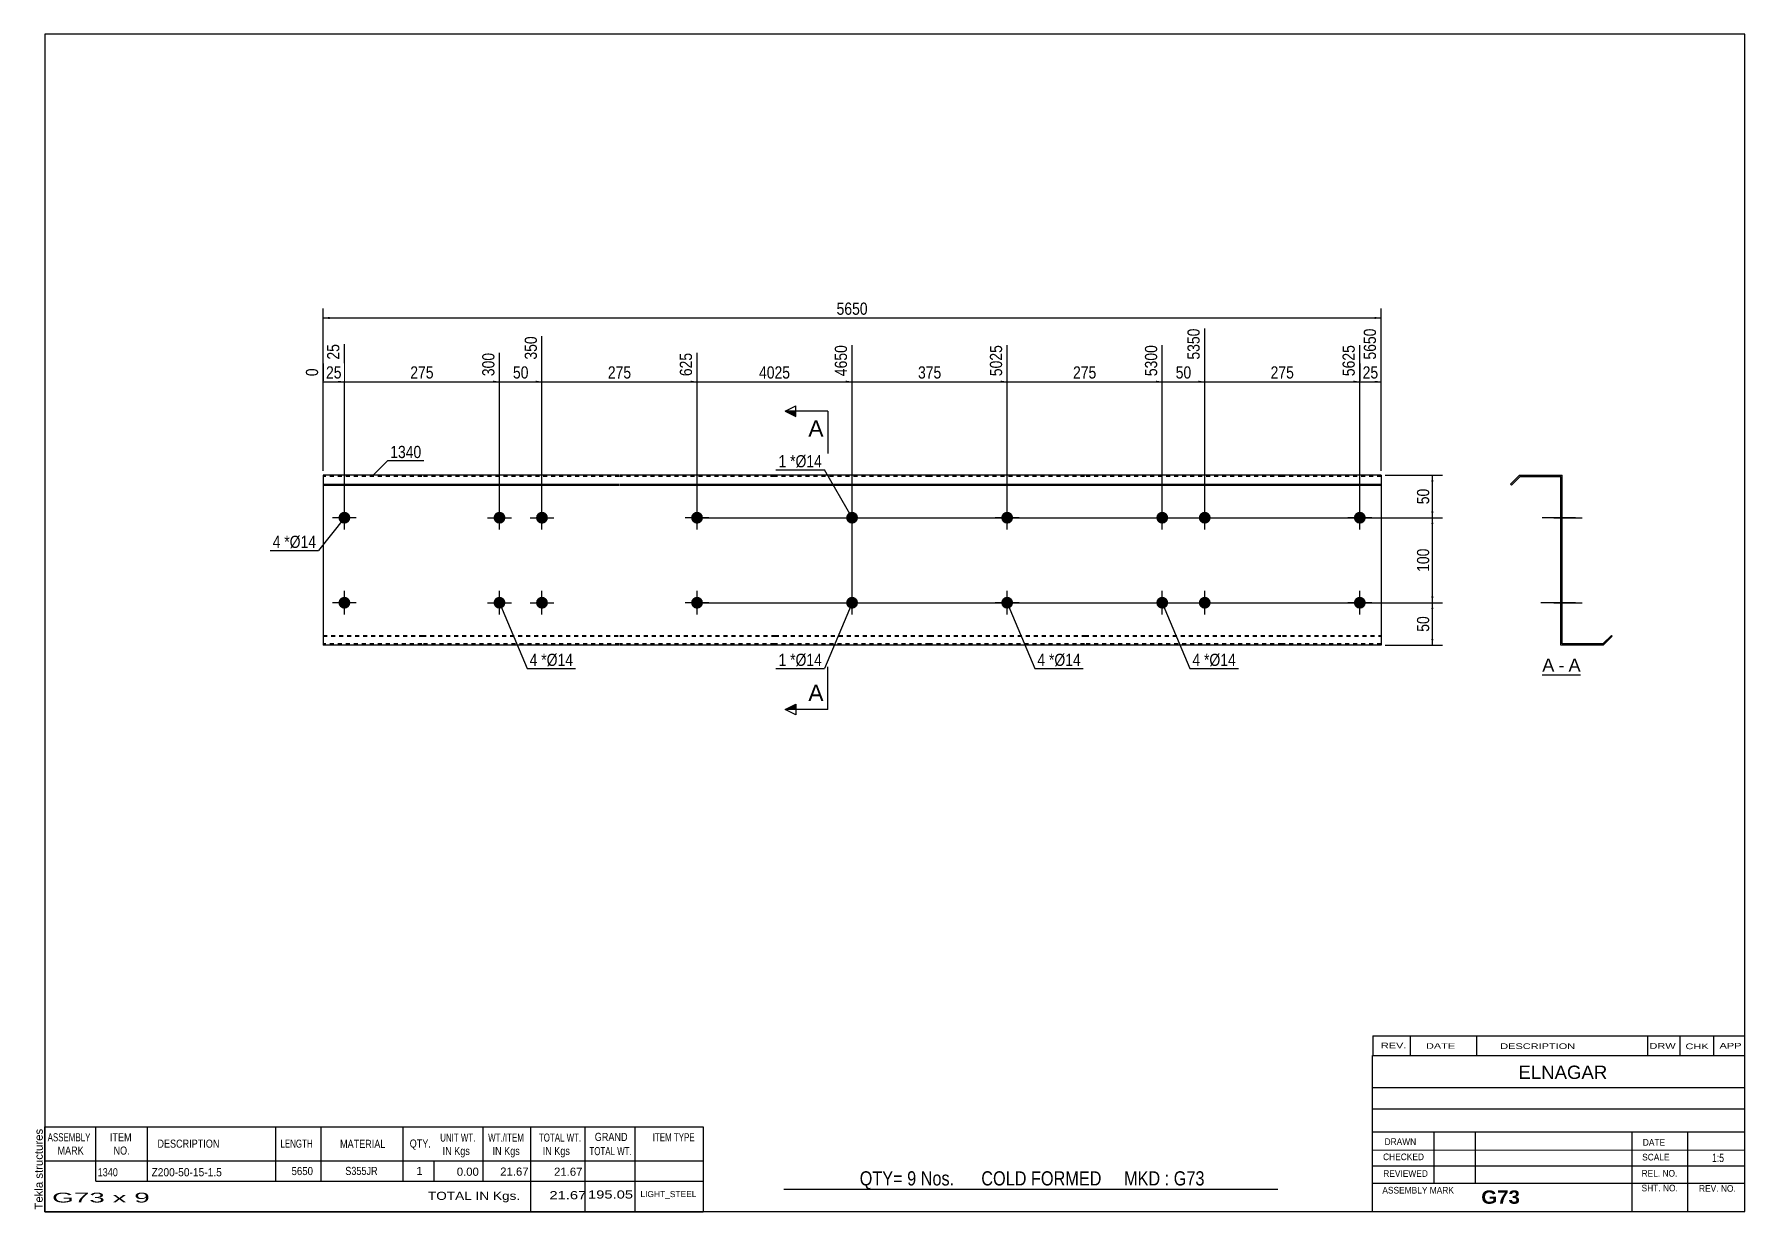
# Model space of a CAD drawing. Header units: millimetres. Extents: x -68 to 335, y -153 to 124.
import ezdxf

# ---------------------------------------------------------------- set-up
doc = ezdxf.new("R2010")
doc.units = ezdxf.units.MM
doc.linetypes.add('DXK_LINE_DOT1', pattern=[1.8814, 0.9407, -0.9407])
doc.styles.add('Arial', font='ARIAL.TTF', dxfattribs={"height": 0.2})
doc.styles.add('Arial Bold', font='ARIALBD.TTF', dxfattribs={"height": 0.2})
doc.styles.add('Arial Narrow', font='ARIALN.TTF', dxfattribs={"height": 0.2})

# ---------------------------------------------------------------- blocks, each defined once
blk = doc.blocks.new('Unknown-629097481-1613')
at = {"color": 5, "linetype": 'Continuous'}
for p, q in [((334.52, 123.75), (-65.48, 123.75)), ((-65.48, 123.75), (-65.48, -153.25)), ((334.52, -153.25), (334.52, 123.75)), ((-65.48, -153.25), (334.52, -153.25))]:
    blk.add_line(p, q, dxfattribs=at)
at = {"color": 174, "linetype": 'Continuous', "style": 'Arial'}
blk.add_text('Tekla structures', height=1.9102, rotation=90, dxfattribs=at).set_placement((-65.98, -152.75))
blk = doc.blocks.new('Unknown-629097481-12 - 1215')
at = {"color": 7, "linetype": 'Continuous'}
blk.add_line((286.86, -26.95), (295.89, -26.95), dxfattribs=at)
at = {"color": 0, "linetype": 'Continuous'}
blk.add_wipeout([(289.7, -26.2), (289.7, -23), (286.86, -23), (286.86, -26.2)], dxfattribs=at)
blk.add_wipeout([(292.08, -26.2), (292.08, -23), (290.66, -23), (290.66, -26.2)], dxfattribs=at)
at = {"color": 96, "linetype": 'Continuous', "style": 'Arial'}
blk.add_text('A', height=3.06, dxfattribs=at).set_placement((286.86, -26.2))
at = {"color": 0, "linetype": 'Continuous'}
blk.add_wipeout([(295.89, -26.2), (295.89, -23), (293.04, -23), (293.04, -26.2)], dxfattribs=at)
at = {"color": 96, "linetype": 'Continuous', "style": 'Arial'}
for s, p in [('A', (293.04, -26.2)), ('-', (290.66, -26.2))]:
    blk.add_text(s, height=3.06, dxfattribs=at).set_placement(p)
blk = doc.blocks.new('Bolt-629097481-1207 - 1201')
at = {"linetype": 'Continuous'}
for points in [[(3.6, 10, -1), (6.4, 10, -1)], [(86.58, 10, -1), (89.38, 10, -1)]]:
    blk.add_hatch(color=3, dxfattribs=at).paths.add_polyline_path(points)
at = {"color": 3, "linetype": 'Continuous'}
for p, q in [((5, 7.2), (5, 12.8)), ((87.98, 7.2), (87.98, 12.8)), ((7.8, 10), (2.2, 10)), ((90.78, 10), (85.18, 10))]:
    blk.add_line(p, q, dxfattribs=at)
blk = doc.blocks.new('Part-629097481-1204 - 1201')
at = {"color": 2, "linetype": 'Continuous'}
for p, q in [((0, 20), (0, -20)), ((23.19, 20), (0, 20)), ((0, 17.88), (23.19, 17.88)), ((0, 17.67), (23.19, 17.67)), ((69.68, 20), (23.29, 20)), ((23.29, 17.88), (69.68, 17.88)), ((23.29, 17.67), (69.68, 17.67)), ((106.17, 20), (69.78, 20)), ((69.78, 17.88), (106.17, 17.88)), ((69.78, 17.67), (106.17, 17.67)), ((142.66, 20), (106.27, 20)), ((106.27, 17.88), (142.66, 17.88)), ((106.27, 17.67), (142.66, 17.67)), ((179.15, 20), (142.76, 20)), ((142.76, 17.88), (179.15, 17.88)), ((142.76, 17.67), (179.15, 17.67)), ((225.63, 20), (179.25, 20)), ((179.25, 17.88), (225.63, 17.88)), ((179.25, 17.67), (225.63, 17.67)), ((248.93, 20), (225.73, 20)), ((225.73, 17.88), (248.93, 17.88)), ((225.73, 17.67), (248.93, 17.67)), ((248.93, 20), (248.93, -20)), ((23.19, -20), (0, -20)), ((69.68, -20), (23.29, -20)), ((106.17, -20), (69.78, -20)), ((142.66, -20), (106.27, -20)), ((179.15, -20), (142.76, -20)), ((225.63, -20), (179.25, -20)), ((248.93, -20), (225.73, -20))]:
    blk.add_line(p, q, dxfattribs=at)
at = {"color": 7, "linetype": 'DXK_LINE_DOT1'}
for p, q in [((23.19, 19.7), (0, 19.7)), ((69.68, 19.7), (23.29, 19.7)), ((106.17, 19.7), (69.78, 19.7)), ((142.66, 19.7), (106.27, 19.7)), ((179.15, 19.7), (142.76, 19.7)), ((225.63, 19.7), (179.25, 19.7)), ((248.93, 19.7), (225.73, 19.7)), ((0, -17.67), (23.19, -17.67)), ((0, -17.88), (23.19, -17.88)), ((23.19, -19.7), (0, -19.7)), ((23.29, -17.67), (69.68, -17.67)), ((23.29, -17.88), (69.68, -17.88)), ((69.68, -19.7), (23.29, -19.7)), ((69.78, -17.67), (106.17, -17.67)), ((69.78, -17.88), (106.17, -17.88)), ((106.17, -19.7), (69.78, -19.7)), ((106.27, -17.67), (142.66, -17.67)), ((106.27, -17.88), (142.66, -17.88)), ((142.66, -19.7), (106.27, -19.7)), ((142.76, -17.67), (179.15, -17.67)), ((142.76, -17.88), (179.15, -17.88)), ((179.15, -19.7), (142.76, -19.7)), ((179.25, -17.67), (225.63, -17.67)), ((179.25, -17.88), (225.63, -17.88)), ((225.63, -19.7), (179.25, -19.7)), ((225.73, -17.67), (248.93, -17.67)), ((225.73, -17.88), (248.93, -17.88)), ((248.93, -19.7), (225.73, -19.7))]:
    blk.add_line(p, q, dxfattribs=at)
blk = doc.blocks.new('Bolt-629097481-1205 - 1201')
at = {"linetype": 'Continuous'}
blk.add_hatch(color=3, dxfattribs=at).paths.add_polyline_path([(123.06, -10, -1), (125.86, -10, -1)])
at = {"color": 3, "linetype": 'Continuous'}
for p, q in [((124.46, -12.8), (124.46, -7.2)), ((121.66, -10), (127.26, -10))]:
    blk.add_line(p, q, dxfattribs=at)
blk = doc.blocks.new('Bolt-629097481-1206 - 1201')
at = {"linetype": 'Continuous'}
for points in [[(40.09, 10, -1), (42.89, 10, -1)], [(50.09, 10, -1), (52.89, 10, -1)], [(40.09, -10, -1), (42.89, -10, -1)], [(50.09, -10, -1), (52.89, -10, -1)]]:
    blk.add_hatch(color=3, dxfattribs=at).paths.add_polyline_path(points)
at = {"color": 3, "linetype": 'Continuous'}
for p, q in [((41.49, 7.2), (41.49, 12.8)), ((51.49, 7.2), (51.49, 12.8)), ((38.69, 10), (44.29, 10)), ((48.69, 10), (54.29, 10)), ((41.49, -12.8), (41.49, -7.2)), ((51.49, -12.8), (51.49, -7.2)), ((38.69, -10), (44.29, -10)), ((48.69, -10), (54.29, -10))]:
    blk.add_line(p, q, dxfattribs=at)
blk = doc.blocks.new('Bolt-629097481-1208 - 1201')
at = {"linetype": 'Continuous'}
for points in [[(3.6, -10, -1), (6.4, -10, -1)], [(86.58, -10, -1), (89.38, -10, -1)]]:
    blk.add_hatch(color=3, dxfattribs=at).paths.add_polyline_path(points)
at = {"color": 3, "linetype": 'Continuous'}
for p, q in [((5, -12.8), (5, -7.2)), ((87.98, -12.8), (87.98, -7.2)), ((7.8, -10), (2.2, -10)), ((90.78, -10), (85.18, -10))]:
    blk.add_line(p, q, dxfattribs=at)
blk = doc.blocks.new('Bolt-629097481-1209 - 1201')
at = {"linetype": 'Continuous'}
for points in [[(196.04, 10, -1), (198.84, 10, -1)], [(206.04, 10, -1), (208.84, 10, -1)], [(196.04, -10, -1), (198.84, -10, -1)], [(206.04, -10, -1), (208.84, -10, -1)]]:
    blk.add_hatch(color=3, dxfattribs=at).paths.add_polyline_path(points)
at = {"color": 3, "linetype": 'Continuous'}
for p, q in [((197.44, 7.2), (197.44, 12.8)), ((207.44, 7.2), (207.44, 12.8)), ((194.64, 10), (200.24, 10)), ((204.64, 10), (210.24, 10)), ((197.44, -12.8), (197.44, -7.2)), ((207.44, -12.8), (207.44, -7.2)), ((194.64, -10), (200.24, -10)), ((204.64, -10), (210.24, -10))]:
    blk.add_line(p, q, dxfattribs=at)
blk = doc.blocks.new('Bolt-629097481-1210 - 1201')
at = {"linetype": 'Continuous'}
blk.add_hatch(color=3, dxfattribs=at).paths.add_polyline_path([(123.06, 10, -1), (125.86, 10, -1)])
at = {"color": 3, "linetype": 'Continuous'}
for p, q in [((124.46, 7.2), (124.46, 12.8)), ((121.66, 10), (127.26, 10))]:
    blk.add_line(p, q, dxfattribs=at)
blk = doc.blocks.new('Bolt-629097481-1211 - 1201')
at = {"linetype": 'Continuous'}
for points in [[(159.55, 10, -1), (162.35, 10, -1)], [(242.53, 10, -1), (245.33, 10, -1)]]:
    blk.add_hatch(color=3, dxfattribs=at).paths.add_polyline_path(points)
at = {"color": 3, "linetype": 'Continuous'}
for p, q in [((160.95, 7.2), (160.95, 12.8)), ((243.93, 7.2), (243.93, 12.8)), ((163.75, 10), (158.15, 10)), ((246.73, 10), (241.13, 10))]:
    blk.add_line(p, q, dxfattribs=at)
blk = doc.blocks.new('Bolt-629097481-1212 - 1201')
at = {"linetype": 'Continuous'}
for points in [[(159.55, -10, -1), (162.35, -10, -1)], [(242.53, -10, -1), (245.33, -10, -1)]]:
    blk.add_hatch(color=3, dxfattribs=at).paths.add_polyline_path(points)
at = {"color": 3, "linetype": 'Continuous'}
for p, q in [((160.95, -12.8), (160.95, -7.2)), ((243.93, -12.8), (243.93, -7.2)), ((163.75, -10), (158.15, -10)), ((246.73, -10), (241.13, -10))]:
    blk.add_line(p, q, dxfattribs=at)
blk = doc.blocks.new('Part-629097481-1216 - 1215')
at = {"color": 2, "linetype": 'Continuous'}
for p, q in [((281.52, 20), (279.4, 17.88)), ((279.4, 17.88), (279.61, 17.67)), ((279.61, 17.67), (281.65, 19.7)), ((281.52, 20), (291.52, 20)), ((281.65, 19.7), (291.22, 19.7)), ((291.22, -20), (291.22, 19.7)), ((291.52, -19.7), (291.52, 20)), ((301.22, -20), (291.22, -20)), ((301.1, -19.7), (291.52, -19.7)), ((301.1, -19.7), (303.13, -17.67)), ((303.34, -17.88), (301.22, -20)), ((303.13, -17.67), (303.34, -17.88))]:
    blk.add_line(p, q, dxfattribs=at)
blk = doc.blocks.new('Bolt-629097481-1217 - 1215')
at = {"linetype": 'Continuous'}
blk.add_hatch(color=3, dxfattribs=at).paths.add_polyline_path([(291.22, -8.6), (291.22, -11.4), (291.52, -11.4), (291.52, -8.6)])
at = {"color": 3, "linetype": 'Continuous'}
for p, q in [((293.12, -10), (286.52, -10)), ((291.52, -8.6), (291.22, -8.6)), ((291.52, -11.4), (291.22, -11.4))]:
    blk.add_line(p, q, dxfattribs=at)
blk = doc.blocks.new('Bolt-629097481-1218 - 1215')
at = {"linetype": 'Continuous'}
for points in [[(291.22, 11.4), (291.22, 8.6), (291.52, 8.6), (291.52, 11.4)], [(291.22, 11.4), (291.22, 8.6), (291.52, 8.6), (291.52, 11.4)], [(291.22, -8.6), (291.22, -11.4), (291.52, -11.4), (291.52, -8.6)], [(291.22, -8.6), (291.22, -11.4), (291.52, -11.4), (291.52, -8.6)]]:
    blk.add_hatch(color=3, dxfattribs=at).paths.add_polyline_path(points)
at = {"color": 3, "linetype": 'Continuous'}
for p, q in [((294.72, 10), (287.12, 10)), ((294.72, 10), (287.12, 10)), ((291.52, 11.4), (291.22, 11.4)), ((291.52, 11.4), (291.22, 11.4)), ((291.52, 8.6), (291.22, 8.6)), ((291.52, 8.6), (291.22, 8.6)), ((294.72, -10), (287.12, -10)), ((294.72, -10), (287.12, -10)), ((291.52, -8.6), (291.22, -8.6)), ((291.52, -8.6), (291.22, -8.6)), ((291.52, -11.4), (291.22, -11.4)), ((291.52, -11.4), (291.22, -11.4))]:
    blk.add_line(p, q, dxfattribs=at)
blk = doc.blocks.new('Bolt-629097481-1219 - 1215')
at = {"linetype": 'Continuous'}
blk.add_hatch(color=3, dxfattribs=at).paths.add_polyline_path([(291.22, 11.4), (291.22, 8.6), (291.52, 8.6), (291.52, 11.4)])
blk.add_hatch(color=3, dxfattribs=at).paths.add_polyline_path([(291.22, 11.4), (291.22, 8.6), (291.52, 8.6), (291.52, 11.4)])
at = {"color": 3, "linetype": 'Continuous'}
for p, q in [((289.62, 10), (296.22, 10)), ((289.62, 10), (296.22, 10)), ((291.22, 11.4), (291.52, 11.4)), ((291.22, 11.4), (291.52, 11.4)), ((291.22, 8.6), (291.52, 8.6)), ((291.22, 8.6), (291.52, 8.6))]:
    blk.add_line(p, q, dxfattribs=at)
blk = doc.blocks.new('Bolt-629097481-1220 - 1215')
at = {"linetype": 'Continuous'}
blk.add_hatch(color=3, dxfattribs=at).paths.add_polyline_path([(291.22, -8.6), (291.22, -11.4), (291.52, -11.4), (291.52, -8.6)])
blk.add_hatch(color=3, dxfattribs=at).paths.add_polyline_path([(291.22, -8.6), (291.22, -11.4), (291.52, -11.4), (291.52, -8.6)])
at = {"color": 3, "linetype": 'Continuous'}
for p, q in [((289.62, -10), (296.22, -10)), ((289.62, -10), (296.22, -10)), ((291.22, -8.6), (291.52, -8.6)), ((291.22, -8.6), (291.52, -8.6)), ((291.22, -11.4), (291.52, -11.4)), ((291.22, -11.4), (291.52, -11.4))]:
    blk.add_line(p, q, dxfattribs=at)
blk = doc.blocks.new('Bolt-629097481-1221 - 1215')
at = {"linetype": 'Continuous'}
for points in [[(291.22, 11.4), (291.22, 8.6), (291.52, 8.6), (291.52, 11.4)], [(291.22, 11.4), (291.22, 8.6), (291.52, 8.6), (291.52, 11.4)], [(291.22, -8.6), (291.22, -11.4), (291.52, -11.4), (291.52, -8.6)], [(291.22, -8.6), (291.22, -11.4), (291.52, -11.4), (291.52, -8.6)]]:
    blk.add_hatch(color=3, dxfattribs=at).paths.add_polyline_path(points)
at = {"color": 3, "linetype": 'Continuous'}
for p, q in [((294.12, 10), (287.52, 10)), ((294.12, 10), (287.52, 10)), ((291.52, 11.4), (291.22, 11.4)), ((291.52, 11.4), (291.22, 11.4)), ((291.52, 8.6), (291.22, 8.6)), ((291.52, 8.6), (291.22, 8.6)), ((294.12, -10), (287.52, -10)), ((294.12, -10), (287.52, -10)), ((291.52, -8.6), (291.22, -8.6)), ((291.52, -8.6), (291.22, -8.6)), ((291.52, -11.4), (291.22, -11.4)), ((291.52, -11.4), (291.22, -11.4))]:
    blk.add_line(p, q, dxfattribs=at)
blk = doc.blocks.new('Bolt-629097481-1222 - 1215')
at = {"linetype": 'Continuous'}
blk.add_hatch(color=3, dxfattribs=at).paths.add_polyline_path([(291.22, 11.4), (291.22, 8.6), (291.52, 8.6), (291.52, 11.4)])
at = {"color": 3, "linetype": 'Continuous'}
for p, q in [((293.42, 10), (286.82, 10)), ((291.52, 11.4), (291.22, 11.4)), ((291.52, 8.6), (291.22, 8.6))]:
    blk.add_line(p, q, dxfattribs=at)
blk = doc.blocks.new('Bolt-629097481-1223 - 1215')
at = {"linetype": 'Continuous'}
blk.add_hatch(color=3, dxfattribs=at).paths.add_polyline_path([(291.22, 11.4), (291.22, 8.6), (291.52, 8.6), (291.52, 11.4)])
blk.add_hatch(color=3, dxfattribs=at).paths.add_polyline_path([(291.22, 11.4), (291.22, 8.6), (291.52, 8.6), (291.52, 11.4)])
at = {"color": 3, "linetype": 'Continuous'}
for p, q in [((289.62, 10), (296.22, 10)), ((289.62, 10), (296.22, 10)), ((291.22, 11.4), (291.52, 11.4)), ((291.22, 11.4), (291.52, 11.4)), ((291.22, 8.6), (291.52, 8.6)), ((291.22, 8.6), (291.52, 8.6))]:
    blk.add_line(p, q, dxfattribs=at)
blk = doc.blocks.new('Bolt-629097481-1224 - 1215')
at = {"linetype": 'Continuous'}
blk.add_hatch(color=3, dxfattribs=at).paths.add_polyline_path([(291.22, -8.6), (291.22, -11.4), (291.52, -11.4), (291.52, -8.6)])
blk.add_hatch(color=3, dxfattribs=at).paths.add_polyline_path([(291.22, -8.6), (291.22, -11.4), (291.52, -11.4), (291.52, -8.6)])
at = {"color": 3, "linetype": 'Continuous'}
for p, q in [((289.62, -10), (296.22, -10)), ((289.62, -10), (296.22, -10)), ((291.22, -8.6), (291.52, -8.6)), ((291.22, -8.6), (291.52, -8.6)), ((291.22, -11.4), (291.52, -11.4)), ((291.22, -11.4), (291.52, -11.4))]:
    blk.add_line(p, q, dxfattribs=at)
blk = doc.blocks.new('StraightDimension-629097481-1287 - 1201')
at = {"linetype": 'Continuous'}
for points in [[(260.75, 8.5), (261, 10), (261.25, 8.5)], [(261.25, -8.5), (261, -10), (260.75, -8.5)]]:
    blk.add_hatch(color=7, dxfattribs=at).paths.add_polyline_path(points)
at = {"color": 7, "linetype": 'Continuous'}
for p, q in [((88.98, 10), (263.4, 10)), ((261, -10), (261, 10)), ((88.98, -10), (263.4, -10))]:
    blk.add_line(p, q, dxfattribs=at)
at = {"color": 0}
blk.add_wipeout([(260.85, 3.34), (256.65, 3.34), (256.65, -3.34), (260.85, -3.34)], dxfattribs=at)
at = {"color": 3, "style": 'Arial Narrow'}
blk.add_text('100', height=2.863, rotation=90.0002, dxfattribs=at).set_placement((260.25, -2.74))
blk = doc.blocks.new('StraightDimension-629097481-1242 - 1201')
at = {"linetype": 'Continuous'}
blk.add_hatch(color=7, dxfattribs=at).paths.add_polyline_path([(49.99, 42.25), (51.49, 42), (49.99, 41.75)])
at = {"color": 7, "linetype": 'Continuous'}
for p, q in [((51.49, 11), (51.49, 52.68)), ((41.49, 11), (41.49, 48.78)), ((41.49, 42), (51.49, 42))]:
    blk.add_line(p, q, dxfattribs=at)
at = {"color": 0}
blk.add_wipeout([(48.92, 42.15), (48.92, 46.35), (44.06, 46.35), (44.06, 42.15)], dxfattribs=at)
at = {"color": 0, "linetype": 'Continuous'}
blk.add_wipeout([(50.89, 53.28), (46.69, 53.28), (46.69, 46.6), (50.89, 46.6)], dxfattribs=at)
at = {"color": 3, "linetype": 'Continuous', "style": 'Arial Narrow'}
blk.add_text('350', height=2.863, rotation=90.0002, dxfattribs=at).set_placement((50.29, 47.2))
at = {"color": 3, "style": 'Arial Narrow'}
blk.add_text('50', height=2.863, dxfattribs=at).set_placement((44.66, 42.75))
blk = doc.blocks.new('StraightDimension-629097481-1235 - 1201')
at = {"linetype": 'Continuous'}
blk.add_hatch(color=7, dxfattribs=at).paths.add_polyline_path([(247.43, 42.25), (248.93, 42), (247.43, 41.75)])
at = {"color": 7, "linetype": 'Continuous'}
for p, q in [((248.93, 21), (248.93, 54.51)), ((243.93, 11), (243.93, 50.61)), ((243.93, 42), (248.93, 42))]:
    blk.add_line(p, q, dxfattribs=at)
at = {"color": 0}
blk.add_wipeout([(248.86, 42.15), (248.86, 46.35), (244, 46.35), (244, 42.15)], dxfattribs=at)
at = {"color": 0, "linetype": 'Continuous'}
blk.add_wipeout([(248.33, 55.11), (244.13, 55.11), (244.13, 46.6), (248.33, 46.6)], dxfattribs=at)
at = {"color": 3, "linetype": 'Continuous', "style": 'Arial Narrow'}
blk.add_text('5650', height=2.863, rotation=90.0002, dxfattribs=at).set_placement((247.73, 47.2))
at = {"color": 3, "style": 'Arial Narrow'}
blk.add_text('25', height=2.863, dxfattribs=at).set_placement((244.6, 42.75))
blk = doc.blocks.new('StraightDimension-629097481-1236 - 1201')
at = {"linetype": 'Continuous'}
blk.add_hatch(color=7, dxfattribs=at).paths.add_polyline_path([(242.43, 42.25), (243.93, 42), (242.43, 41.75)])
at = {"color": 7, "linetype": 'Continuous'}
for p, q in [((207.44, 11), (207.44, 54.51)), ((243.93, 11), (243.93, 50.61)), ((207.44, 42), (243.93, 42))]:
    blk.add_line(p, q, dxfattribs=at)
at = {"color": 0, "linetype": 'Continuous'}
blk.add_wipeout([(243.33, 51.21), (239.13, 51.21), (239.13, 42.7), (243.33, 42.7)], dxfattribs=at)
at = {"color": 0}
blk.add_wipeout([(229.03, 42.15), (229.03, 46.35), (222.34, 46.35), (222.34, 42.15)], dxfattribs=at)
at = {"color": 3, "linetype": 'Continuous', "style": 'Arial Narrow'}
blk.add_text('5625', height=2.863, rotation=90.0002, dxfattribs=at).set_placement((242.73, 43.3))
at = {"color": 3, "style": 'Arial Narrow'}
blk.add_text('275', height=2.863, dxfattribs=at).set_placement((222.94, 42.75))
blk = doc.blocks.new('StraightDimension-629097481-1237 - 1201')
at = {"linetype": 'Continuous'}
blk.add_hatch(color=7, dxfattribs=at).paths.add_polyline_path([(205.94, 42.25), (207.44, 42), (205.94, 41.75)])
at = {"color": 7, "linetype": 'Continuous'}
for p, q in [((207.44, 11), (207.44, 54.51)), ((197.44, 11), (197.44, 50.61)), ((197.44, 42), (207.44, 42))]:
    blk.add_line(p, q, dxfattribs=at)
at = {"color": 0}
blk.add_wipeout([(204.87, 42.15), (204.87, 46.35), (200.01, 46.35), (200.01, 42.15)], dxfattribs=at)
at = {"color": 0, "linetype": 'Continuous'}
blk.add_wipeout([(206.84, 55.11), (202.64, 55.11), (202.64, 46.6), (206.84, 46.6)], dxfattribs=at)
at = {"color": 3, "linetype": 'Continuous', "style": 'Arial Narrow'}
blk.add_text('5350', height=2.863, rotation=90.0002, dxfattribs=at).set_placement((206.24, 47.2))
at = {"color": 3, "style": 'Arial Narrow'}
blk.add_text('50', height=2.863, dxfattribs=at).set_placement((200.61, 42.75))
blk = doc.blocks.new('StraightDimension-629097481-1238 - 1201')
at = {"linetype": 'Continuous'}
blk.add_hatch(color=7, dxfattribs=at).paths.add_polyline_path([(195.94, 42.25), (197.44, 42), (195.94, 41.75)])
at = {"color": 7, "linetype": 'Continuous'}
for p, q in [((160.95, 11), (160.95, 50.61)), ((197.44, 11), (197.44, 50.61)), ((160.95, 42), (197.44, 42))]:
    blk.add_line(p, q, dxfattribs=at)
at = {"color": 0, "linetype": 'Continuous'}
blk.add_wipeout([(196.84, 51.21), (192.64, 51.21), (192.64, 42.7), (196.84, 42.7)], dxfattribs=at)
at = {"color": 0}
blk.add_wipeout([(182.54, 42.15), (182.54, 46.35), (175.85, 46.35), (175.85, 42.15)], dxfattribs=at)
at = {"color": 3, "linetype": 'Continuous', "style": 'Arial Narrow'}
blk.add_text('5300', height=2.863, rotation=90.0002, dxfattribs=at).set_placement((196.24, 43.3))
at = {"color": 3, "style": 'Arial Narrow'}
blk.add_text('275', height=2.863, dxfattribs=at).set_placement((176.45, 42.75))
blk = doc.blocks.new('StraightDimension-629097481-1288 - 1201')
at = {"linetype": 'Continuous'}
for points in [[(260.75, -11.5), (261, -10), (261.25, -11.5)], [(261.25, -18.5), (261, -20), (260.75, -18.5)]]:
    blk.add_hatch(color=7, dxfattribs=at).paths.add_polyline_path(points)
at = {"color": 7, "linetype": 'Continuous'}
for p, q in [((88.98, -10), (263.4, -10)), ((261, -20), (261, -10)), ((249.93, -20), (263.4, -20))]:
    blk.add_line(p, q, dxfattribs=at)
at = {"color": 0}
blk.add_wipeout([(260.85, -12.57), (256.65, -12.57), (256.65, -17.43), (260.85, -17.43)], dxfattribs=at)
at = {"color": 3, "style": 'Arial Narrow'}
blk.add_text('50', height=2.863, rotation=90.0002, dxfattribs=at).set_placement((260.25, -16.83))
blk = doc.blocks.new('StraightDimension-629097481-1239 - 1201')
at = {"linetype": 'Continuous'}
blk.add_hatch(color=7, dxfattribs=at).paths.add_polyline_path([(159.45, 42.25), (160.95, 42), (159.45, 41.75)])
at = {"color": 7, "linetype": 'Continuous'}
for p, q in [((124.46, -9), (124.46, 50.61)), ((160.95, 11), (160.95, 50.61)), ((124.46, 42), (160.95, 42))]:
    blk.add_line(p, q, dxfattribs=at)
at = {"color": 0, "linetype": 'Continuous'}
blk.add_wipeout([(160.35, 51.21), (156.15, 51.21), (156.15, 42.7), (160.35, 42.7)], dxfattribs=at)
at = {"color": 0}
blk.add_wipeout([(146.05, 42.15), (146.05, 46.35), (139.37, 46.35), (139.37, 42.15)], dxfattribs=at)
at = {"color": 3, "linetype": 'Continuous', "style": 'Arial Narrow'}
blk.add_text('5025', height=2.863, rotation=90.0002, dxfattribs=at).set_placement((159.75, 43.3))
at = {"color": 3, "style": 'Arial Narrow'}
blk.add_text('375', height=2.863, dxfattribs=at).set_placement((139.97, 42.75))
blk = doc.blocks.new('StraightDimension-629097481-1240 - 1201')
at = {"linetype": 'Continuous'}
blk.add_hatch(color=7, dxfattribs=at).paths.add_polyline_path([(122.96, 42.25), (124.46, 42), (122.96, 41.75)])
at = {"color": 7, "linetype": 'Continuous'}
for p, q in [((87.98, 11), (87.98, 48.78)), ((124.46, -9), (124.46, 50.61)), ((87.98, 42), (124.46, 42))]:
    blk.add_line(p, q, dxfattribs=at)
at = {"color": 0, "linetype": 'Continuous'}
blk.add_wipeout([(123.86, 51.21), (119.66, 51.21), (119.66, 42.7), (123.86, 42.7)], dxfattribs=at)
at = {"color": 0}
blk.add_wipeout([(110.48, 42.15), (110.48, 46.35), (101.96, 46.35), (101.96, 42.15)], dxfattribs=at)
at = {"color": 3, "linetype": 'Continuous', "style": 'Arial Narrow'}
blk.add_text('4650', height=2.863, rotation=90.0002, dxfattribs=at).set_placement((123.26, 43.3))
at = {"color": 3, "style": 'Arial Narrow'}
blk.add_text('4025', height=2.863, dxfattribs=at).set_placement((102.56, 42.75))
blk = doc.blocks.new('StraightDimension-629097481-1241 - 1201')
at = {"linetype": 'Continuous'}
blk.add_hatch(color=7, dxfattribs=at).paths.add_polyline_path([(86.48, 42.25), (87.98, 42), (86.48, 41.75)])
at = {"color": 7, "linetype": 'Continuous'}
for p, q in [((51.49, 11), (51.49, 52.68)), ((87.98, 11), (87.98, 48.78)), ((51.49, 42), (87.98, 42))]:
    blk.add_line(p, q, dxfattribs=at)
at = {"color": 0, "linetype": 'Continuous'}
blk.add_wipeout([(87.38, 49.38), (83.18, 49.38), (83.18, 42.7), (87.38, 42.7)], dxfattribs=at)
at = {"color": 0}
blk.add_wipeout([(73.07, 42.15), (73.07, 46.35), (66.39, 46.35), (66.39, 42.15)], dxfattribs=at)
at = {"color": 3, "linetype": 'Continuous', "style": 'Arial Narrow'}
blk.add_text('625', height=2.863, rotation=90.0002, dxfattribs=at).set_placement((86.78, 43.3))
at = {"color": 3, "style": 'Arial Narrow'}
blk.add_text('275', height=2.863, dxfattribs=at).set_placement((66.99, 42.75))
blk = doc.blocks.new('StraightDimension-629097481-1243 - 1201')
at = {"linetype": 'Continuous'}
blk.add_hatch(color=7, dxfattribs=at).paths.add_polyline_path([(39.99, 42.25), (41.49, 42), (39.99, 41.75)])
at = {"color": 7, "linetype": 'Continuous'}
for p, q in [((5, 11), (5, 50.86)), ((41.49, 11), (41.49, 48.78)), ((5, 42), (41.49, 42))]:
    blk.add_line(p, q, dxfattribs=at)
at = {"color": 0, "linetype": 'Continuous'}
blk.add_wipeout([(40.89, 49.38), (36.69, 49.38), (36.69, 42.7), (40.89, 42.7)], dxfattribs=at)
at = {"color": 0}
blk.add_wipeout([(26.59, 42.15), (26.59, 46.35), (19.9, 46.35), (19.9, 42.15)], dxfattribs=at)
at = {"color": 3, "linetype": 'Continuous', "style": 'Arial Narrow'}
blk.add_text('300', height=2.863, rotation=90.0002, dxfattribs=at).set_placement((40.29, 43.3))
at = {"color": 3, "style": 'Arial Narrow'}
blk.add_text('275', height=2.863, dxfattribs=at).set_placement((20.5, 42.75))
blk = doc.blocks.new('StraightDimension-629097481-1244 - 1201')
at = {"linetype": 'Continuous'}
blk.add_hatch(color=7, dxfattribs=at).paths.add_polyline_path([(3.5, 42.25), (5, 42), (3.5, 41.75)])
at = {"color": 7, "linetype": 'Continuous'}
for p, q in [((5, 11), (5, 50.86)), ((0, 21), (0, 45.13)), ((0, 42), (5, 42))]:
    blk.add_line(p, q, dxfattribs=at)
at = {"color": 0}
blk.add_wipeout([(4.93, 42.15), (4.93, 46.35), (0.07, 46.35), (0.07, 42.15)], dxfattribs=at)
at = {"color": 0, "linetype": 'Continuous'}
blk.add_wipeout([(4.4, 51.46), (0.2, 51.46), (0.2, 46.6), (4.4, 46.6)], dxfattribs=at)
blk.add_wipeout([(-0.6, 45.73), (-4.8, 45.73), (-4.8, 42.7), (-0.6, 42.7)], dxfattribs=at)
at = {"color": 3, "linetype": 'Continuous', "style": 'Arial Narrow'}
for s, height, p in [('25', 2.863, (3.8, 47.2)), ('0', 2.86, (-1.2, 43.3))]:
    blk.add_text(s, height=height, rotation=90.0002, dxfattribs=at).set_placement(p)
at = {"color": 3, "style": 'Arial Narrow'}
blk.add_text('25', height=2.863, dxfattribs=at).set_placement((0.67, 42.75))
blk = doc.blocks.new('StraightDimension-629097481-1286 - 1201')
at = {"linetype": 'Continuous'}
for points in [[(260.75, 18.5), (261, 20), (261.25, 18.5)], [(261.25, 11.5), (261, 10), (260.75, 11.5)]]:
    blk.add_hatch(color=7, dxfattribs=at).paths.add_polyline_path(points)
at = {"color": 7, "linetype": 'Continuous'}
for p, q in [((249.93, 20), (263.4, 20)), ((261, 10), (261, 20)), ((88.98, 10), (263.4, 10))]:
    blk.add_line(p, q, dxfattribs=at)
at = {"color": 0}
blk.add_wipeout([(260.85, 17.43), (256.65, 17.43), (256.65, 12.57), (260.85, 12.57)], dxfattribs=at)
at = {"color": 3, "style": 'Arial Narrow'}
blk.add_text('50', height=2.863, rotation=90.0002, dxfattribs=at).set_placement((260.25, 13.17))
blk = doc.blocks.new('StraightDimension-629097481-1310 - 1201')
at = {"linetype": 'Continuous'}
for points in [[(1.5, 56.75), (0, 57), (1.5, 57.25)], [(247.43, 57.25), (248.93, 57), (247.43, 56.75)]]:
    blk.add_hatch(color=7, dxfattribs=at).paths.add_polyline_path(points)
at = {"color": 7, "linetype": 'Continuous'}
for p, q in [((0, 21), (0, 59.25)), ((0, 57), (248.93, 57)), ((248.93, 21), (248.93, 59.25))]:
    blk.add_line(p, q, dxfattribs=at)
at = {"color": 0}
blk.add_wipeout([(128.72, 57.15), (128.72, 61.35), (120.21, 61.35), (120.21, 57.15)], dxfattribs=at)
at = {"color": 3, "style": 'Arial Narrow'}
blk.add_text('5650', height=2.863, dxfattribs=at).set_placement((120.81, 57.75))
blk = doc.blocks.new('CBS_BOM-629097481-1641')
at = {"color": 7, "linetype": 'Continuous'}
for p, q in [((-65.51, -141.28), (-65.51, -133.28)), ((-65.51, -133.28), (89.41, -133.28)), ((-53.51, -141.28), (-53.51, -133.28)), ((-41.32, -141.28), (-41.32, -133.28)), ((-11.16, -141.28), (-11.16, -133.28)), ((-0.48, -141.28), (-0.48, -133.28)), ((18.84, -141.28), (18.84, -133.28)), ((37.64, -141.28), (37.64, -133.28)), ((48.85, -141.28), (48.85, -133.28)), ((61.64, -141.28), (61.64, -133.28)), ((73.39, -141.28), (73.39, -133.28)), ((89.41, -133.29), (89.41, -141.27)), ((-65.51, -141.28), (89.41, -141.28)), ((-65.51, -146.08), (-65.51, -141.28)), ((-53.51, -146.08), (-53.51, -141.28)), ((-41.32, -146.08), (-41.32, -141.28)), ((-11.16, -146.08), (-11.16, -141.28)), ((-0.48, -146.08), (-0.48, -141.28)), ((18.84, -146.08), (18.84, -141.28)), ((26.1, -146.08), (26.1, -141.28)), ((37.64, -146.08), (37.64, -141.28)), ((48.85, -146.08), (48.85, -141.28)), ((61.64, -146.08), (61.64, -141.28)), ((73.4, -146.08), (73.4, -141.28)), ((89.41, -141.28), (89.41, -146.08)), ((-65.51, -153.28), (-65.51, -146.1)), ((-53.51, -146.08), (89.41, -146.08)), ((48.85, -153.28), (48.85, -146.1)), ((61.64, -153.28), (61.64, -146.1)), ((73.44, -153.28), (73.44, -146.1)), ((89.41, -146.08), (89.41, -153.28)), ((-65.51, -153.28), (89.41, -153.28))]:
    blk.add_line(p, q, dxfattribs=at)
at = {"color": 3, "linetype": 'Continuous', "style": 'Arial'}
for s, height, width, p in [('ASSEMBLY', 1.91, 0.7, (-64.83, -136.71)), ('ITEM', 1.91, 0.8, (-50.18, -136.71)), ('DESCRIPTION', 1.9102, 0.8, (-39, -138.21)), ('LENGTH', 1.91, 0.7, (-10.05, -138.21)), ('MATERIAL', 1.91, 0.8, (3.97, -138.26)), ('QTY.', 1.91, 0.8, (20.36, -138.18)), ('UNIT WT.', 1.91, 0.7, (27.53, -136.78)), ('WT./ITEM', 1.91, 0.7, (38.82, -136.78)), ('TOTAL WT.', 1.91, 0.7, (50.76, -136.78)), ('GRAND', 1.91, 0.8, (63.91, -136.62)), ('ITEM TYPE', 1.91, 0.7, (77.55, -136.7)), ('MARK', 1.91, 0.8, (-62.51, -139.84)), ('NO.', 1.91, 0.8, (-49.33, -139.84)), ('IN Kgs', 1.91, 0.8, (28.11, -139.92)), ('IN Kgs', 1.91, 0.8, (39.86, -139.92)), ('IN Kgs', 1.91, 0.8, (51.65, -139.92)), ('TOTAL WT.', 1.91, 0.7, (62.65, -139.96))]:
    blk.add_text(s, height=height, dxfattribs=dict(at, width=width)).set_placement(p)
at = {"color": 7, "linetype": 'Continuous', "style": 'Arial'}
for s, height, width, p in [('1340', 1.91, 0.8, (-53.06, -144.93)), ('Z200-50-15-1.5', 1.9102, 0.9, (-40.39, -144.93)), ('5650', 1.91, 0.85, (-7.44, -144.65)), ('S355JR', 1.91, 0.8, (5.21, -144.62))]:
    blk.add_text(s, height=height, dxfattribs=dict(at, width=width)).set_placement(p)
for s, p in [('1', (21.93, -144.62)), ('0.00', (31.44, -144.81)), ('21.67', (41.66, -144.78)), ('21.67', (54.33, -144.81))]:
    blk.add_text(s, height=1.91, dxfattribs=at).set_placement(p)
at = {"color": 6, "linetype": 'Continuous', "style": 'Arial'}
for s, height, width, p in [('G73 x 9', 2.292, 2.05, (-63.79, -151.09)), ('TOTAL IN Kgs.', 1.9102, 1.2, (24.65, -150.48)), ('21.67', 1.91, 1.3, (53.24, -150.33)), ('195.05', 1.91, 1.3, (62.31, -150.17))]:
    blk.add_text(s, height=height, dxfattribs=dict(at, width=width)).set_placement(p)
blk.add_text('LIGHT_STEEL', height=1.4135, dxfattribs=at).set_placement((74.66, -149.83))
blk = doc.blocks.new('CBS_CALLOFF-629097481-1642')
at = {"color": 7, "linetype": 'Continuous'}
blk.add_line((108.4, -147.98), (224.63, -148), dxfattribs=at)
at = {"color": 3, "linetype": 'Continuous', "style": 'Arial Narrow'}
blk.add_text('QTY= 9 Nos.      COLD FORMED     MKD : G73', height=3.3405, dxfattribs=at).set_placement((126.25, -147.09))
blk = doc.blocks.new('CBS_NAME_BLOG-629097481-1643')
at = {"color": 7, "linetype": 'Continuous'}
for p, q in [((246.93, -153.21), (246.92, -116.5)), ((246.93, -116.5), (334.44, -116.5)), ((246.93, -124.04), (334.45, -124.04)), ((247, -129.09), (334.52, -129.09)), ((246.93, -134.46), (334.44, -134.46)), ((261.45, -146.57), (261.45, -134.47)), ((271.13, -146.54), (271.13, -134.47)), ((308.05, -153.21), (308.05, -134.48)), ((321.1, -153.21), (321.1, -134.47)), ((246.93, -138.76), (334.52, -138.74)), ((246.93, -142.51), (334.44, -142.51)), ((246.93, -146.55), (334.44, -146.55)), ((246.93, -153.25), (334.52, -153.25))]:
    blk.add_line(p, q, dxfattribs=at)
at = {"color": 3, "linetype": 'Continuous', "style": 'Arial'}
blk.add_text('ELNAGAR', height=3.133, dxfattribs=at).set_placement((281.25, -122.03))
at = {"color": 3, "linetype": 'Continuous'}
for s, height, style, width, p in [('DRAWN', 1.566, 'Arial', 0.9, (249.76, -137.57)), ('DATE', 1.566, 'Arial', 0.9, (310.52, -137.73)), ('CHECKED', 1.566, 'Arial', 0.9, (249.41, -141.14)), ('SCALE', 1.566, 'Arial', 0.9, (310.37, -141.21)), ('1:5', 1.957, 'Arial Narrow', 0.9, (326.82, -141.57)), ('REVIEWED', 1.566, 'Arial', 0.9, (249.45, -145.06)), ('REL. NO.', 1.566, 'Arial', 0.9, (310.23, -145.01)), ('ASSEMBLY MARK', 1.5663, 'Arial', 0.9, (249.23, -148.99)), ('G73', 3.131, 'Arial Bold', 1.1, (272.51, -151.39)), ('SHT. NO.', 1.566, 'Arial', 0.9, (310.23, -148.48)), ('REV. NO.', 1.566, 'Arial', 0.9, (323.75, -148.57))]:
    blk.add_text(s, height=height, dxfattribs=dict(at, style=style, width=width)).set_placement(p)
blk = doc.blocks.new('CBS_REVISION-629097481-1644')
at = {"color": 7, "linetype": 'Continuous'}
for p, q in [((247.01, -111.87), (334.51, -111.87)), ((247.01, -111.87), (247.01, -116.5)), ((255.81, -111.87), (255.81, -116.5)), ((271.4, -111.87), (271.4, -116.44)), ((311.66, -111.87), (311.66, -116.5)), ((319.2, -111.87), (319.2, -116.5)), ((327.15, -111.87), (327.15, -116.5)), ((247.01, -116.5), (334.51, -116.5))]:
    blk.add_line(p, q, dxfattribs=at)
at = {"color": 7, "style": 'Arial Narrow', "width": 1.7}
for s, height, p in [('REV.', 1.326, (248.87, -114.82)), ('DATE', 1.326, (259.49, -114.94)), ('DESCRIPTION', 1.3257, (276.97, -114.99)), ('DRW', 1.326, (312.09, -114.93)), ('CHK', 1.326, (320.57, -115.02)), ('APP', 1.326, (328.58, -114.87))]:
    blk.add_text(s, height=height, dxfattribs=at).set_placement(p)
blk = doc.blocks.new('Mark-629097481-1331 - 1201')
at = {"color": 0}
blk.add_wipeout([(206.37, -24.86), (206.37, -21.86), (204.54, -21.86), (204.54, -24.86)], dxfattribs=at)
blk.add_wipeout([(206.37, -24.86), (206.37, -21.86), (204.54, -21.86), (204.54, -24.86)], dxfattribs=at)
at = {"color": 7, "linetype": 'Continuous'}
blk.add_line((197.44, -10), (203.94, -25.46), dxfattribs=at)
at = {"color": 0}
blk.add_wipeout([(208.54, -24.86), (208.54, -21.86), (207.27, -21.86), (207.27, -24.86)], dxfattribs=at)
blk.add_wipeout([(208.54, -24.86), (208.54, -21.86), (207.27, -21.86), (207.27, -24.86)], dxfattribs=at)
at = {"color": 3, "style": 'Arial Narrow'}
blk.add_text('4', height=2.86, dxfattribs=at).set_placement((204.54, -24.86))
at = {"color": 0}
blk.add_wipeout([(214.76, -24.86), (214.76, -21.86), (208.54, -21.86), (208.54, -24.86)], dxfattribs=at)
blk.add_wipeout([(214.76, -24.86), (214.76, -21.86), (208.54, -21.86), (208.54, -24.86)], dxfattribs=at)
at = {"color": 7, "linetype": 'Continuous'}
blk.add_line((203.94, -25.46), (215.36, -25.46), dxfattribs=at)
at = {"color": 3, "style": 'Arial Narrow'}
for s, height, p in [('*', 2.86, (207.27, -24.86)), ('Ø14', 2.863, (208.54, -24.86))]:
    blk.add_text(s, height=height, dxfattribs=at).set_placement(p)
blk = doc.blocks.new('MarkSet-629097481-1326 - 1201')
at = {"color": 0}
blk.add_wipeout([(169.88, -24.86), (169.88, -21.86), (168.05, -21.86), (168.05, -24.86)], dxfattribs=at)
blk.add_wipeout([(169.88, -24.86), (169.88, -21.86), (168.05, -21.86), (168.05, -24.86)], dxfattribs=at)
at = {"color": 7, "linetype": 'Continuous'}
blk.add_line((160.95, -10), (167.45, -25.46), dxfattribs=at)
at = {"color": 0}
blk.add_wipeout([(172.06, -24.86), (172.06, -21.86), (170.78, -21.86), (170.78, -24.86)], dxfattribs=at)
blk.add_wipeout([(172.06, -24.86), (172.06, -21.86), (170.78, -21.86), (170.78, -24.86)], dxfattribs=at)
at = {"color": 3, "style": 'Arial Narrow'}
blk.add_text('4', height=2.86, dxfattribs=at).set_placement((168.05, -24.86))
at = {"color": 0}
blk.add_wipeout([(178.27, -24.86), (178.27, -21.86), (172.06, -21.86), (172.06, -24.86)], dxfattribs=at)
blk.add_wipeout([(178.27, -24.86), (178.27, -21.86), (172.06, -21.86), (172.06, -24.86)], dxfattribs=at)
at = {"color": 7, "linetype": 'Continuous'}
blk.add_line((167.45, -25.46), (178.87, -25.46), dxfattribs=at)
at = {"color": 3, "style": 'Arial Narrow'}
for s, height, p in [('*', 2.86, (170.78, -24.86)), ('Ø14', 2.863, (172.06, -24.86))]:
    blk.add_text(s, height=height, dxfattribs=at).set_placement(p)
blk = doc.blocks.new('Mark-629097481-1330 - 1201')
at = {"color": 0}
blk.add_wipeout([(50.42, -24.86), (50.42, -21.86), (48.59, -21.86), (48.59, -24.86)], dxfattribs=at)
blk.add_wipeout([(50.42, -24.86), (50.42, -21.86), (48.59, -21.86), (48.59, -24.86)], dxfattribs=at)
at = {"color": 7, "linetype": 'Continuous'}
blk.add_line((41.49, -10), (47.99, -25.46), dxfattribs=at)
at = {"color": 0}
blk.add_wipeout([(52.59, -24.86), (52.59, -21.86), (51.32, -21.86), (51.32, -24.86)], dxfattribs=at)
blk.add_wipeout([(52.59, -24.86), (52.59, -21.86), (51.32, -21.86), (51.32, -24.86)], dxfattribs=at)
at = {"color": 3, "style": 'Arial Narrow'}
blk.add_text('4', height=2.86, dxfattribs=at).set_placement((48.59, -24.86))
at = {"color": 0}
blk.add_wipeout([(58.81, -24.86), (58.81, -21.86), (52.59, -21.86), (52.59, -24.86)], dxfattribs=at)
blk.add_wipeout([(58.81, -24.86), (58.81, -21.86), (52.59, -21.86), (52.59, -24.86)], dxfattribs=at)
at = {"color": 7, "linetype": 'Continuous'}
blk.add_line((47.99, -25.46), (59.41, -25.46), dxfattribs=at)
at = {"color": 3, "style": 'Arial Narrow'}
for s, height, p in [('*', 2.86, (51.32, -24.86)), ('Ø14', 2.863, (52.59, -24.86))]:
    blk.add_text(s, height=height, dxfattribs=at).set_placement(p)
blk = doc.blocks.new('SectionMark-629097481-1233 - 1201')
at = {"linetype": 'Continuous'}
for points in [[(111.22, 35.1), (111.22, 33.85), (108.72, 35.1)], [(111.22, -33.85), (111.22, -35.1), (108.72, -35.1)]]:
    blk.add_hatch(color=30, dxfattribs=at).paths.add_polyline_path(points)
at = {"color": 30, "linetype": 'Continuous'}
for p, q in [((108.72, 35.1), (111.22, 36.35)), ((111.22, 33.85), (111.22, 36.35)), ((108.72, 35.1), (111.22, 33.85)), ((108.72, -35.1), (111.22, -33.85)), ((111.22, -36.35), (108.72, -35.1)), ((111.22, -33.85), (111.22, -36.35))]:
    blk.add_line(p, q, dxfattribs=at)
at = {"color": 0, "linetype": 'Continuous'}
for points in [[(117.72, 29.1), (117.72, 33.1), (114.17, 33.1), (114.17, 29.1)], [(117.72, -33.1), (117.72, -29.1), (114.17, -29.1), (114.17, -33.1)]]:
    blk.add_wipeout(points, dxfattribs=at)
at = {"color": 30, "linetype": 'Continuous'}
for p, q in [((118.72, 35.1), (108.72, 35.1)), ((118.72, 35.1), (118.72, 25.1)), ((118.72, -35.1), (118.72, -25.1)), ((118.72, -35.1), (108.72, -35.1))]:
    blk.add_line(p, q, dxfattribs=at)
at = {"color": 96, "linetype": 'Continuous', "style": 'Arial'}
for p in [(114.17, 29.1), (114.17, -33.1)]:
    blk.add_text('A', height=3.82, dxfattribs=at).set_placement(p)
blk = doc.blocks.new('Mark-629097481-1313 - 1201')
at = {"color": 0}
blk.add_wipeout([(23.09, 24.04), (23.09, 27.04), (15.78, 27.04), (15.78, 24.04)], dxfattribs=at)
blk.add_wipeout([(23.09, 24.04), (23.09, 27.04), (15.78, 27.04), (15.78, 24.04)], dxfattribs=at)
at = {"color": 7, "linetype": 'Continuous'}
for p, q in [((11.65, 19.9), (15.18, 23.44)), ((15.18, 23.44), (23.69, 23.44))]:
    blk.add_line(p, q, dxfattribs=at)
at = {"color": 3, "style": 'Arial Narrow'}
blk.add_text('1340', height=2.863, dxfattribs=at).set_placement((15.78, 24.04))
blk = doc.blocks.new('MarkSet-629097481-1321 - 1201')
at = {"color": 0}
blk.add_wipeout([(-10.05, 2.9), (-10.05, 5.9), (-11.88, 5.9), (-11.88, 2.9)], dxfattribs=at)
blk.add_wipeout([(-10.05, 2.9), (-10.05, 5.9), (-11.88, 5.9), (-11.88, 2.9)], dxfattribs=at)
blk.add_wipeout([(-7.88, 2.9), (-7.88, 5.9), (-9.15, 5.9), (-9.15, 2.9)], dxfattribs=at)
blk.add_wipeout([(-7.88, 2.9), (-7.88, 5.9), (-9.15, 5.9), (-9.15, 2.9)], dxfattribs=at)
at = {"color": 3, "style": 'Arial Narrow'}
blk.add_text('4', height=2.86, dxfattribs=at).set_placement((-11.88, 2.9))
at = {"color": 0}
blk.add_wipeout([(-1.66, 2.9), (-1.66, 5.9), (-7.88, 5.9), (-7.88, 2.9)], dxfattribs=at)
blk.add_wipeout([(-1.66, 2.9), (-1.66, 5.9), (-7.88, 5.9), (-7.88, 2.9)], dxfattribs=at)
at = {"color": 7, "linetype": 'Continuous'}
for p in [(5, 10), (-12.48, 2.3)]:
    blk.add_line(p, (-1.06, 2.3), dxfattribs=at)
at = {"color": 3, "style": 'Arial Narrow'}
for s, height, p in [('*', 2.86, (-9.15, 2.9)), ('Ø14', 2.863, (-7.88, 2.9))]:
    blk.add_text(s, height=height, dxfattribs=at).set_placement(p)
blk = doc.blocks.new('Mark-629097481-1329 - 1201')
at = {"color": 0}
blk.add_wipeout([(108.97, -24.86), (108.97, -21.86), (107.14, -21.86), (107.14, -24.86)], dxfattribs=at)
blk.add_wipeout([(108.97, -24.86), (108.97, -21.86), (107.14, -21.86), (107.14, -24.86)], dxfattribs=at)
blk.add_wipeout([(111.15, -24.86), (111.15, -21.86), (109.87, -21.86), (109.87, -24.86)], dxfattribs=at)
blk.add_wipeout([(111.15, -24.86), (111.15, -21.86), (109.87, -21.86), (109.87, -24.86)], dxfattribs=at)
at = {"color": 3, "style": 'Arial Narrow'}
blk.add_text('1', height=2.86, dxfattribs=at).set_placement((107.14, -24.86))
at = {"color": 0}
blk.add_wipeout([(117.36, -24.86), (117.36, -21.86), (111.15, -21.86), (111.15, -24.86)], dxfattribs=at)
blk.add_wipeout([(117.36, -24.86), (117.36, -21.86), (111.15, -21.86), (111.15, -24.86)], dxfattribs=at)
at = {"color": 7, "linetype": 'Continuous'}
for p in [(124.46, -10), (106.54, -25.46)]:
    blk.add_line(p, (117.96, -25.46), dxfattribs=at)
at = {"color": 3, "style": 'Arial Narrow'}
for s, height, p in [('*', 2.86, (109.87, -24.86)), ('Ø14', 2.863, (111.15, -24.86))]:
    blk.add_text(s, height=height, dxfattribs=at).set_placement(p)
blk = doc.blocks.new('Mark-629097481-1332 - 1201')
at = {"color": 0}
blk.add_wipeout([(108.97, 21.86), (108.97, 24.86), (107.14, 24.86), (107.14, 21.86)], dxfattribs=at)
blk.add_wipeout([(108.97, 21.86), (108.97, 24.86), (107.14, 24.86), (107.14, 21.86)], dxfattribs=at)
blk.add_wipeout([(111.15, 21.86), (111.15, 24.86), (109.87, 24.86), (109.87, 21.86)], dxfattribs=at)
blk.add_wipeout([(111.15, 21.86), (111.15, 24.86), (109.87, 24.86), (109.87, 21.86)], dxfattribs=at)
at = {"color": 3, "style": 'Arial Narrow'}
blk.add_text('1', height=2.86, dxfattribs=at).set_placement((107.14, 21.86))
at = {"color": 0}
blk.add_wipeout([(117.36, 21.86), (117.36, 24.86), (111.15, 24.86), (111.15, 21.86)], dxfattribs=at)
blk.add_wipeout([(117.36, 21.86), (117.36, 24.86), (111.15, 24.86), (111.15, 21.86)], dxfattribs=at)
at = {"color": 7, "linetype": 'Continuous'}
for p in [(106.54, 21.26), (124.46, 10)]:
    blk.add_line(p, (117.96, 21.26), dxfattribs=at)
at = {"color": 3, "style": 'Arial Narrow'}
for s, height, p in [('*', 2.86, (109.87, 21.86)), ('Ø14', 2.863, (111.15, 21.86))]:
    blk.add_text(s, height=height, dxfattribs=at).set_placement(p)

msp = doc.modelspace()

# ---------------------------------------------------------------- block references
for name in ['Unknown-629097481-1613', 'Part-629097481-1204 - 1201', 'Part-629097481-1216 - 1215', 'Bolt-629097481-1207 - 1201', 'Bolt-629097481-1206 - 1201', 'Bolt-629097481-1210 - 1201', 'Bolt-629097481-1211 - 1201', 'Bolt-629097481-1209 - 1201', 'Bolt-629097481-1222 - 1215', 'Bolt-629097481-1218 - 1215', 'Bolt-629097481-1221 - 1215', 'Bolt-629097481-1219 - 1215', 'Bolt-629097481-1223 - 1215', 'Bolt-629097481-1208 - 1201', 'Bolt-629097481-1205 - 1201', 'Bolt-629097481-1212 - 1201', 'Bolt-629097481-1217 - 1215', 'Bolt-629097481-1220 - 1215', 'Bolt-629097481-1224 - 1215', 'CBS_REVISION-629097481-1644', 'CBS_NAME_BLOG-629097481-1643', 'CBS_BOM-629097481-1641', 'CBS_CALLOFF-629097481-1642']:
    msp.add_blockref(name, (0, 0))

# ---------------------------------------------------------------- next in the draw order: block references
for name in ['StraightDimension-629097481-1242 - 1201', 'StraightDimension-629097481-1287 - 1201', 'Mark-629097481-1330 - 1201', 'Unknown-629097481-12 - 1215']:
    msp.add_blockref(name, (0, 0))

# ---------------------------------------------------------------- next in the draw order: block references
for name in ['StraightDimension-629097481-1235 - 1201', 'StraightDimension-629097481-1243 - 1201', 'StraightDimension-629097481-1288 - 1201']:
    msp.add_blockref(name, (0, 0))

# ---------------------------------------------------------------- next in the draw order: block references
for name in ['StraightDimension-629097481-1236 - 1201', 'StraightDimension-629097481-1244 - 1201', 'Mark-629097481-1331 - 1201']:
    msp.add_blockref(name, (0, 0))

# ---------------------------------------------------------------- next in the draw order: block references
for name in ['StraightDimension-629097481-1237 - 1201', 'MarkSet-629097481-1321 - 1201']:
    msp.add_blockref(name, (0, 0))

# ---------------------------------------------------------------- next in the draw order: block references
msp.add_blockref('StraightDimension-629097481-1238 - 1201', (0, 0))

# ---------------------------------------------------------------- next in the draw order: block references
msp.add_blockref('StraightDimension-629097481-1239 - 1201', (0, 0))

# ---------------------------------------------------------------- next in the draw order: block references
for name in ['StraightDimension-629097481-1240 - 1201', 'MarkSet-629097481-1326 - 1201']:
    msp.add_blockref(name, (0, 0))

# ---------------------------------------------------------------- next in the draw order: block references
msp.add_blockref('StraightDimension-629097481-1241 - 1201', (0, 0))

# ---------------------------------------------------------------- next in the draw order: block references
msp.add_blockref('StraightDimension-629097481-1286 - 1201', (0, 0))

# ---------------------------------------------------------------- next in the draw order: block references
msp.add_blockref('StraightDimension-629097481-1310 - 1201', (0, 0))

# ---------------------------------------------------------------- next in the draw order: block references
for name in ['SectionMark-629097481-1233 - 1201', 'Mark-629097481-1313 - 1201']:
    msp.add_blockref(name, (0, 0))

# ---------------------------------------------------------------- next in the draw order: block references
for name in ['Mark-629097481-1332 - 1201', 'Mark-629097481-1329 - 1201']:
    msp.add_blockref(name, (0, 0))

doc.saveas('drawing.dxf')
